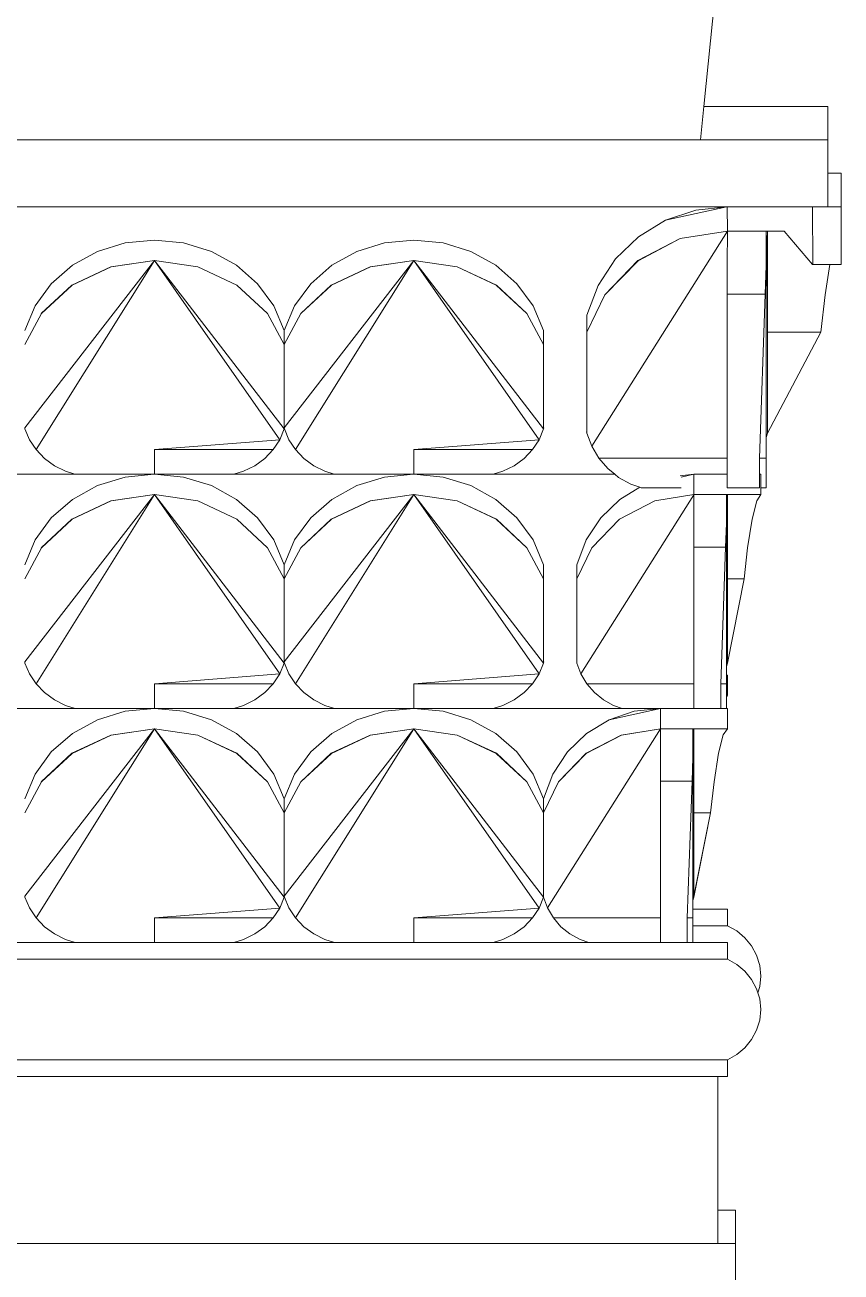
# Model space of a CAD drawing. Header units: millimetres. Extents: x -667 to -468, y -723 to -475.
# Drawn here: x -642.1482 to -641.953, y -488.0397 to -487.7415 of the extents above; entities that cross this region are included whole.
import ezdxf

# ---------------------------------------------------------------- set-up
doc = ezdxf.new("R2010")
doc.units = ezdxf.units.MM
doc.layers.add('dinding', color=36, linetype='Continuous', lineweight=9)

msp = doc.modelspace()

# ---------------------------------------------------------------- linework, layer by layer
at = {"layer": 'dinding'}
for p, q in [((-641.97304, -487.63293), (-641.98584, -487.76093)), ((-641.98584, -487.76093), (-641.98664, -487.76893)), ((-641.98584, -487.76093), (-641.95624, -487.76093)), ((-641.95624, -487.76893), (-641.95624, -487.76093)), ((-642.30994, -487.76893), (-641.98664, -487.76893)), ((-641.98664, -487.76893), (-641.95624, -487.76893)), ((-641.95624, -487.77693), (-641.95624, -487.76893)), ((-641.95624, -487.78493), (-641.95624, -487.77693)), ((-641.95624, -487.77693), (-641.95311, -487.77693)), ((-641.95311, -487.77693), (-641.95304, -487.77693)), ((-641.95304, -487.77693), (-641.95304, -487.78493)), ((-641.98034, -487.78493), (-642.3163, -487.78494)), ((-641.99501, -487.78818), (-641.98034, -487.78493)), ((-641.98781, -487.78574), (-641.99501, -487.78818)), ((-641.98034, -487.78493), (-641.98781, -487.78574)), ((-641.98034, -487.78493), (-641.98031, -487.78493)), ((-641.98031, -487.78493), (-641.98026, -487.78493)), ((-641.98026, -487.78493), (-641.98024, -487.79076)), ((-641.98026, -487.78493), (-641.95994, -487.78493)), ((-641.95994, -487.78493), (-641.95987, -487.78493)), ((-641.95987, -487.78493), (-641.95984, -487.78493)), ((-641.95984, -487.78493), (-641.95973, -487.78493)), ((-641.95982, -487.7987), (-641.95984, -487.78493)), ((-641.95973, -487.78493), (-641.95663, -487.78493)), ((-641.95663, -487.78493), (-641.95624, -487.78493)), ((-641.95624, -487.78493), (-641.95311, -487.78493)), ((-641.95311, -487.78493), (-641.95304, -487.78493)), ((-641.95304, -487.78493), (-641.95304, -487.79875)), ((-641.99501, -487.78818), (-642.0015, -487.79214)), ((-642.12424, -487.7936), (-642.11725, -487.79293)), ((-642.11725, -487.79293), (-642.11027, -487.7936)), ((-642.06221, -487.7936), (-642.05522, -487.79293)), ((-642.05522, -487.79293), (-642.04824, -487.7936)), ((-642.01268, -487.84219), (-641.98024, -487.79076)), ((-642.0015, -487.79214), (-642.00697, -487.79742)), ((-641.99151, -487.79255), (-642.00163, -487.7978)), ((-641.99149, -487.79257), (-642.0016, -487.79784)), ((-641.98024, -487.79076), (-641.99151, -487.79255)), ((-641.98024, -487.79076), (-641.99149, -487.79257)), ((-641.98024, -487.79076), (-641.98025, -487.79862)), ((-641.97093, -487.79076), (-641.98024, -487.79076)), ((-641.97093, -487.79076), (-641.97093, -487.79758)), ((-641.97064, -487.79077), (-641.97093, -487.79076)), ((-641.97064, -487.79077), (-641.97093, -487.79843)), ((-641.97092, -487.80582), (-641.97064, -487.79077)), ((-641.96667, -487.79076), (-641.97064, -487.79077)), ((-641.97064, -487.79077), (-641.97064, -487.81491)), ((-641.96664, -487.79076), (-641.96667, -487.79076)), ((-641.95987, -487.79872), (-641.96664, -487.79076)), ((-642.13688, -487.79894), (-642.13089, -487.79564)), ((-642.13089, -487.79564), (-642.12424, -487.7936)), ((-642.11027, -487.7936), (-642.10362, -487.79564)), ((-642.10362, -487.79564), (-642.09763, -487.79894)), ((-642.07485, -487.79894), (-642.06886, -487.79564)), ((-642.06886, -487.79564), (-642.06221, -487.7936)), ((-642.04824, -487.7936), (-642.04159, -487.79564)), ((-642.04159, -487.79564), (-642.0356, -487.79894)), ((-642.11725, -487.79779), (-642.14827, -487.83779)), ((-642.11725, -487.79779), (-642.14558, -487.84303)), ((-642.14192, -487.80334), (-642.13688, -487.79894)), ((-642.12766, -487.79928), (-642.11725, -487.79779)), ((-642.11725, -487.79779), (-642.12764, -487.7993)), ((-642.11725, -487.79779), (-642.10685, -487.79928)), ((-642.11725, -487.79779), (-642.10687, -487.7993)), ((-642.0873, -487.84065), (-642.11725, -487.79779)), ((-642.08624, -487.83806), (-642.11725, -487.79779)), ((-642.09763, -487.79894), (-642.09259, -487.80334)), ((-642.05522, -487.79779), (-642.08624, -487.83779)), ((-642.05522, -487.79779), (-642.08354, -487.84303)), ((-642.07989, -487.80334), (-642.07485, -487.79894)), ((-642.06563, -487.79928), (-642.05522, -487.79779)), ((-642.05522, -487.79779), (-642.06561, -487.7993)), ((-642.05522, -487.79779), (-642.04482, -487.79928)), ((-642.05522, -487.79779), (-642.04484, -487.7993)), ((-642.02527, -487.84065), (-642.05522, -487.79779)), ((-642.02421, -487.83806), (-642.05522, -487.79779)), ((-642.0356, -487.79894), (-642.03055, -487.80334)), ((-642.00697, -487.79742), (-642.01115, -487.80377)), ((-642.00163, -487.7978), (-642.00956, -487.80599)), ((-642.0016, -487.79784), (-642.00954, -487.80601)), ((-641.98025, -487.79867), (-641.98025, -487.79862)), ((-641.98025, -487.80583), (-641.98025, -487.79867)), ((-641.97093, -487.79902), (-641.9712, -487.80582)), ((-641.97093, -487.79899), (-641.97093, -487.79843)), ((-641.97093, -487.79899), (-641.97093, -487.79902)), ((-641.97093, -487.79902), (-641.97092, -487.80582)), ((-641.95987, -487.79876), (-641.95987, -487.79872)), ((-641.95984, -487.79876), (-641.95987, -487.79876)), ((-641.95984, -487.79876), (-641.95982, -487.7987)), ((-641.95984, -487.79876), (-641.95569, -487.79876)), ((-641.95569, -487.79876), (-641.95684, -487.80599)), ((-641.95311, -487.79876), (-641.95569, -487.79876)), ((-641.95311, -487.79876), (-641.95304, -487.79875)), ((-642.13699, -487.80366), (-642.12766, -487.79928)), ((-642.13697, -487.80369), (-642.12764, -487.7993)), ((-642.12764, -487.7993), (-642.12766, -487.79928)), ((-642.10687, -487.7993), (-642.10685, -487.79928)), ((-642.10687, -487.7993), (-642.09754, -487.80369)), ((-642.10685, -487.79928), (-642.09752, -487.80366)), ((-642.07496, -487.80366), (-642.06563, -487.79928)), ((-642.07494, -487.80369), (-642.06561, -487.7993)), ((-642.06561, -487.7993), (-642.06563, -487.79928)), ((-642.04484, -487.7993), (-642.04482, -487.79928)), ((-642.04484, -487.7993), (-642.03551, -487.80369)), ((-642.04482, -487.79928), (-642.03548, -487.80366)), ((-642.14578, -487.80863), (-642.14192, -487.80334)), ((-642.14432, -487.81048), (-642.13699, -487.80366)), ((-642.1443, -487.8105), (-642.13697, -487.80369)), ((-642.13697, -487.80369), (-642.13699, -487.80366)), ((-642.09754, -487.80369), (-642.09752, -487.80366)), ((-642.09754, -487.80369), (-642.09021, -487.8105)), ((-642.09752, -487.80366), (-642.09019, -487.81048)), ((-642.09259, -487.80334), (-642.08873, -487.80863)), ((-642.08375, -487.80863), (-642.07989, -487.80334)), ((-642.08228, -487.81048), (-642.07496, -487.80366)), ((-642.08227, -487.8105), (-642.07494, -487.80369)), ((-642.07494, -487.80369), (-642.07496, -487.80366)), ((-642.03551, -487.80369), (-642.03548, -487.80366)), ((-642.03551, -487.80369), (-642.02818, -487.8105)), ((-642.03548, -487.80366), (-642.02816, -487.81048)), ((-642.03055, -487.80334), (-642.02669, -487.80863)), ((-642.01115, -487.80377), (-642.01384, -487.81089)), ((-642.00956, -487.80599), (-642.01384, -487.8149)), ((-642.01384, -487.8149), (-642.00954, -487.80601)), ((-641.98027, -487.84505), (-641.98025, -487.80583)), ((-641.9712, -487.80582), (-641.98025, -487.80583)), ((-641.9712, -487.80582), (-641.97257, -487.84505)), ((-641.9712, -487.80582), (-641.97092, -487.80582)), ((-641.97092, -487.80582), (-641.97095, -487.84009)), ((-641.95684, -487.80599), (-641.95784, -487.81491)), ((-642.14827, -487.81456), (-642.14578, -487.80863)), ((-642.14827, -487.81791), (-642.1443, -487.8105)), ((-642.1443, -487.8105), (-642.14432, -487.81048)), ((-642.09021, -487.8105), (-642.09019, -487.81048)), ((-642.08624, -487.81791), (-642.09021, -487.8105)), ((-642.08873, -487.80863), (-642.08624, -487.81456)), ((-642.08624, -487.81456), (-642.08375, -487.80863)), ((-642.08624, -487.81791), (-642.08227, -487.8105)), ((-642.08227, -487.8105), (-642.08228, -487.81048)), ((-642.02818, -487.8105), (-642.02816, -487.81048)), ((-642.02421, -487.81791), (-642.02818, -487.8105)), ((-642.02669, -487.80863), (-642.02421, -487.81456)), ((-642.01384, -487.8149), (-642.01384, -487.81089)), ((-642.08624, -487.81791), (-642.08624, -487.81456)), ((-642.02421, -487.81791), (-642.02421, -487.81456)), ((-642.01384, -487.8149), (-642.01384, -487.83908)), ((-641.97064, -487.81491), (-641.95784, -487.81491)), ((-641.95784, -487.81491), (-641.97064, -487.83909)), ((-641.97064, -487.83909), (-641.97064, -487.81491)), ((-642.08624, -487.83779), (-642.08624, -487.81791)), ((-642.02421, -487.81791), (-642.02421, -487.83806)), ((-642.14822, -487.83806), (-642.14827, -487.83779)), ((-642.08618, -487.83806), (-642.08624, -487.83779)), ((-642.08624, -487.83806), (-642.08624, -487.83779)), ((-642.08624, -487.83806), (-642.08621, -487.83793)), ((-642.02421, -487.83806), (-642.02415, -487.83779)), ((-642.14714, -487.84065), (-642.14822, -487.83806)), ((-642.14558, -487.84303), (-642.14714, -487.84065)), ((-642.0873, -487.84065), (-642.11723, -487.84303)), ((-642.0873, -487.84065), (-642.08888, -487.84303)), ((-642.0873, -487.84065), (-642.08624, -487.83806)), ((-642.08511, -487.84065), (-642.08618, -487.83806)), ((-642.08354, -487.84303), (-642.08511, -487.84065)), ((-642.02527, -487.84065), (-642.0552, -487.84303)), ((-642.02527, -487.84065), (-642.02684, -487.84303)), ((-642.02527, -487.84065), (-642.02421, -487.83806)), ((-642.01384, -487.83908), (-642.01391, -487.83876)), ((-642.01268, -487.84219), (-642.01384, -487.83908)), ((-641.97095, -487.84009), (-641.97096, -487.84413)), ((-641.97095, -487.84009), (-641.97064, -487.83909)), ((-642.14358, -487.84512), (-642.14558, -487.84303)), ((-642.11723, -487.84303), (-642.11723, -487.84893)), ((-642.08888, -487.84303), (-642.11723, -487.84303)), ((-642.09088, -487.84512), (-642.08888, -487.84303)), ((-642.08154, -487.84512), (-642.08354, -487.84303)), ((-642.0552, -487.84303), (-642.05519, -487.84893)), ((-642.02684, -487.84303), (-642.0552, -487.84303)), ((-642.02884, -487.84512), (-642.02684, -487.84303)), ((-642.01099, -487.84505), (-642.01268, -487.84219)), ((-642.1412, -487.84687), (-642.14358, -487.84512)), ((-642.13852, -487.84821), (-642.1412, -487.84687)), ((-642.09593, -487.84821), (-642.09325, -487.84687)), ((-642.09325, -487.84687), (-642.09088, -487.84512)), ((-642.07917, -487.84687), (-642.08154, -487.84512)), ((-642.07649, -487.84821), (-642.07917, -487.84687)), ((-642.0339, -487.84821), (-642.03122, -487.84687)), ((-642.03122, -487.84687), (-642.02884, -487.84512)), ((-642.00882, -487.84756), (-642.01099, -487.84505)), ((-642.01099, -487.84505), (-641.98027, -487.84505)), ((-641.98025, -487.84893), (-641.98027, -487.84505)), ((-641.97257, -487.84505), (-641.97095, -487.84505)), ((-641.97257, -487.84505), (-641.97257, -487.84893)), ((-641.97096, -487.84413), (-641.97095, -487.84505)), ((-641.97095, -487.84505), (-641.97096, -487.85213)), ((-642.16028, -487.84893), (-642.13628, -487.84893)), ((-642.13628, -487.84893), (-642.13852, -487.84821)), ((-642.13628, -487.84893), (-642.1173, -487.84893)), ((-642.13089, -487.85164), (-642.12424, -487.84961)), ((-642.12424, -487.84961), (-642.1173, -487.84893)), ((-642.1173, -487.84893), (-642.11725, -487.84893)), ((-642.11725, -487.84893), (-642.11723, -487.84893)), ((-642.11723, -487.84893), (-642.11027, -487.84961)), ((-642.11723, -487.84893), (-642.09824, -487.84893)), ((-642.11027, -487.84961), (-642.10362, -487.85164)), ((-642.09824, -487.84893), (-642.09593, -487.84821)), ((-642.09824, -487.84893), (-642.07425, -487.84893)), ((-642.07425, -487.84893), (-642.07649, -487.84821)), ((-642.07425, -487.84893), (-642.05526, -487.84893)), ((-642.06886, -487.85164), (-642.06221, -487.84961)), ((-642.06221, -487.84961), (-642.05526, -487.84893)), ((-642.05526, -487.84893), (-642.05522, -487.84893)), ((-642.05522, -487.84893), (-642.05519, -487.84893)), ((-642.05519, -487.84893), (-642.04824, -487.84961)), ((-642.05519, -487.84893), (-642.03621, -487.84893)), ((-642.04824, -487.84961), (-642.04159, -487.85164)), ((-642.03621, -487.84893), (-642.0339, -487.84821)), ((-642.03621, -487.84893), (-642.00714, -487.84893)), ((-642.00714, -487.84893), (-642.00882, -487.84756)), ((-642.00625, -487.84966), (-642.00714, -487.84893)), ((-642.00334, -487.85127), (-642.00625, -487.84966)), ((-641.98822, -487.84893), (-641.99153, -487.84928)), ((-641.99129, -487.8496), (-641.98822, -487.84893)), ((-641.98822, -487.84893), (-641.98824, -487.85213)), ((-641.98025, -487.84893), (-641.98822, -487.84893)), ((-641.98025, -487.85213), (-641.98025, -487.84893)), ((-641.97222, -487.84893), (-641.97257, -487.84893)), ((-641.97257, -487.84893), (-641.97257, -487.85213)), ((-641.97222, -487.84893), (-641.97222, -487.85213)), ((-642.13688, -487.85494), (-642.13089, -487.85164)), ((-642.10362, -487.85164), (-642.09763, -487.85494)), ((-642.07485, -487.85494), (-642.06886, -487.85164)), ((-642.04159, -487.85164), (-642.0356, -487.85494)), ((-642.00115, -487.85202), (-642.00594, -487.85494)), ((-642.00115, -487.85202), (-642.00334, -487.85127)), ((-642.00084, -487.85213), (-642.00115, -487.85202)), ((-641.99127, -487.85213), (-642.00084, -487.85213)), ((-641.98824, -487.85213), (-641.98822, -487.85379)), ((-641.97257, -487.85213), (-641.98025, -487.85213)), ((-641.97222, -487.85213), (-641.97096, -487.85213)), ((-641.97222, -487.85213), (-641.97222, -487.85379)), ((-642.11725, -487.85379), (-642.14827, -487.89379)), ((-642.11725, -487.85379), (-642.14558, -487.89903)), ((-642.14192, -487.85934), (-642.13688, -487.85494)), ((-642.13699, -487.85966), (-642.12766, -487.85528)), ((-642.13697, -487.85969), (-642.12764, -487.8553)), ((-642.12766, -487.85528), (-642.11725, -487.85379)), ((-642.12764, -487.8553), (-642.12766, -487.85528)), ((-642.11725, -487.85379), (-642.12764, -487.8553)), ((-642.11725, -487.85379), (-642.10685, -487.85528)), ((-642.11725, -487.85379), (-642.10687, -487.8553)), ((-642.0873, -487.89666), (-642.11725, -487.85379)), ((-642.08624, -487.89406), (-642.11725, -487.85379)), ((-642.10687, -487.8553), (-642.10685, -487.85528)), ((-642.10687, -487.8553), (-642.09754, -487.85969)), ((-642.10685, -487.85528), (-642.09752, -487.85966)), ((-642.09763, -487.85494), (-642.09259, -487.85934)), ((-642.05522, -487.85379), (-642.08624, -487.89379)), ((-642.05522, -487.85379), (-642.08354, -487.89903)), ((-642.07989, -487.85934), (-642.07485, -487.85494)), ((-642.07496, -487.85966), (-642.06563, -487.85528)), ((-642.07494, -487.85969), (-642.06561, -487.8553)), ((-642.06563, -487.85528), (-642.05522, -487.85379)), ((-642.06561, -487.8553), (-642.06563, -487.85528)), ((-642.05522, -487.85379), (-642.06561, -487.8553)), ((-642.05522, -487.85379), (-642.04482, -487.85528)), ((-642.05522, -487.85379), (-642.04484, -487.8553)), ((-642.02527, -487.89666), (-642.05522, -487.85379)), ((-642.02421, -487.89406), (-642.05522, -487.85379)), ((-642.04484, -487.8553), (-642.04482, -487.85528)), ((-642.04484, -487.8553), (-642.03551, -487.85969)), ((-642.04482, -487.85528), (-642.03548, -487.85966)), ((-642.0356, -487.85494), (-642.03055, -487.85934)), ((-642.01525, -487.89665), (-641.98824, -487.85383)), ((-642.00594, -487.85494), (-642.01049, -487.85934)), ((-641.99761, -487.85528), (-642.00604, -487.85965)), ((-641.99759, -487.8553), (-642.00602, -487.85969)), ((-641.98822, -487.85379), (-641.99761, -487.85528)), ((-641.98822, -487.85379), (-641.99759, -487.8553)), ((-641.98824, -487.85383), (-641.98822, -487.85379)), ((-641.98824, -487.85868), (-641.98824, -487.85383)), ((-641.98046, -487.85379), (-641.98822, -487.85379)), ((-641.98046, -487.86634), (-641.98022, -487.85379)), ((-641.98046, -487.85379), (-641.98046, -487.85947)), ((-641.98022, -487.85379), (-641.98046, -487.85379)), ((-641.98022, -487.85379), (-641.98046, -487.86018)), ((-641.97222, -487.85379), (-641.98022, -487.85379)), ((-641.98022, -487.85379), (-641.98022, -487.8665)), ((-641.97321, -487.85528), (-641.9743, -487.85966)), ((-641.97222, -487.85379), (-641.97321, -487.85528)), ((-641.98824, -487.85868), (-641.98823, -487.86034)), ((-642.14578, -487.86463), (-642.14192, -487.85934)), ((-642.14432, -487.86648), (-642.13699, -487.85966)), ((-642.1443, -487.8665), (-642.13697, -487.85969)), ((-642.13697, -487.85969), (-642.13699, -487.85966)), ((-642.09754, -487.85969), (-642.09752, -487.85966)), ((-642.09754, -487.85969), (-642.09021, -487.8665)), ((-642.09752, -487.85966), (-642.09019, -487.86648)), ((-642.09259, -487.85934), (-642.08873, -487.86463)), ((-642.08375, -487.86463), (-642.07989, -487.85934)), ((-642.08228, -487.86648), (-642.07496, -487.85966)), ((-642.08227, -487.8665), (-642.07494, -487.85969)), ((-642.07494, -487.85969), (-642.07496, -487.85966)), ((-642.03551, -487.85969), (-642.03548, -487.85966)), ((-642.03551, -487.85969), (-642.02818, -487.8665)), ((-642.03548, -487.85966), (-642.02816, -487.86648)), ((-642.03055, -487.85934), (-642.02669, -487.86463)), ((-642.01049, -487.85934), (-642.01397, -487.86463)), ((-642.00604, -487.85965), (-642.01265, -487.86648)), ((-642.00602, -487.85969), (-642.01263, -487.8665)), ((-641.98823, -487.86038), (-641.98824, -487.86397)), ((-641.98823, -487.86034), (-641.98823, -487.86038)), ((-641.98046, -487.86067), (-641.98068, -487.86634)), ((-641.98046, -487.86064), (-641.98046, -487.86018)), ((-641.98046, -487.86064), (-641.98046, -487.86067)), ((-641.98046, -487.86067), (-641.98046, -487.86634)), ((-641.9743, -487.85966), (-641.97538, -487.86648)), ((-642.14827, -487.87056), (-642.14578, -487.86463)), ((-642.08873, -487.86463), (-642.08624, -487.87056)), ((-642.08624, -487.87056), (-642.08375, -487.86463)), ((-642.02669, -487.86463), (-642.02421, -487.87056)), ((-642.01397, -487.86463), (-642.01622, -487.87056)), ((-641.98824, -487.86397), (-641.98824, -487.86634)), ((-642.14827, -487.87391), (-642.1443, -487.8665)), ((-642.1443, -487.8665), (-642.14432, -487.86648)), ((-642.09021, -487.8665), (-642.09019, -487.86648)), ((-642.08624, -487.87391), (-642.09021, -487.8665)), ((-642.08624, -487.87391), (-642.08227, -487.8665)), ((-642.08227, -487.8665), (-642.08228, -487.86648)), ((-642.02818, -487.8665), (-642.02816, -487.86648)), ((-642.02421, -487.87391), (-642.02818, -487.8665)), ((-642.01263, -487.8665), (-642.01622, -487.87391)), ((-642.01265, -487.86648), (-642.01263, -487.8665)), ((-641.98068, -487.86634), (-641.98824, -487.86634)), ((-641.98824, -487.89903), (-641.98824, -487.86634)), ((-641.98068, -487.86634), (-641.98183, -487.89903)), ((-641.98068, -487.86634), (-641.98046, -487.86634)), ((-641.98046, -487.86634), (-641.98048, -487.89489)), ((-641.98022, -487.8665), (-641.98024, -487.87391)), ((-641.97538, -487.86648), (-641.97622, -487.87391)), ((-642.08624, -487.87391), (-642.08624, -487.87056)), ((-642.02421, -487.87391), (-642.02421, -487.87056)), ((-642.01622, -487.87391), (-642.01622, -487.87056)), ((-642.08624, -487.89379), (-642.08624, -487.87391)), ((-642.02421, -487.87391), (-642.02421, -487.89406)), ((-642.01622, -487.87391), (-642.01622, -487.89406)), ((-641.98024, -487.87391), (-641.98024, -487.89311)), ((-641.98024, -487.87391), (-641.97622, -487.87391)), ((-641.97622, -487.87391), (-641.98022, -487.89406)), ((-642.14822, -487.89406), (-642.14827, -487.89379)), ((-642.14714, -487.89665), (-642.14822, -487.89406)), ((-642.0873, -487.89666), (-642.08624, -487.89406)), ((-642.08618, -487.89406), (-642.08624, -487.89379)), ((-642.08624, -487.89406), (-642.08624, -487.89379)), ((-642.08624, -487.89406), (-642.08621, -487.89393)), ((-642.08511, -487.89665), (-642.08618, -487.89406)), ((-642.02527, -487.89666), (-642.02421, -487.89406)), ((-642.02421, -487.89406), (-642.02415, -487.89379)), ((-642.01622, -487.89406), (-642.01627, -487.89379)), ((-642.01525, -487.89665), (-642.01622, -487.89406)), ((-641.98048, -487.89489), (-641.98022, -487.89406)), ((-641.98022, -487.89406), (-641.98024, -487.89311)), ((-642.14558, -487.89903), (-642.14714, -487.89665)), ((-642.0873, -487.89666), (-642.11723, -487.89903)), ((-642.0873, -487.89666), (-642.08888, -487.89903)), ((-642.08354, -487.89903), (-642.08511, -487.89665)), ((-642.02527, -487.89666), (-642.0552, -487.89903)), ((-642.02527, -487.89666), (-642.02684, -487.89903)), ((-642.01384, -487.89903), (-642.01525, -487.89665)), ((-641.98048, -487.89489), (-641.98048, -487.89625)), ((-641.98048, -487.89625), (-641.98048, -487.89693)), ((-641.98048, -487.89693), (-641.98022, -487.89693)), ((-641.98048, -487.89693), (-641.98048, -487.89835)), ((-641.98022, -487.89693), (-641.98022, -487.90179)), ((-642.14358, -487.90113), (-642.14558, -487.89903)), ((-642.11723, -487.89903), (-642.11723, -487.90493)), ((-642.08888, -487.89903), (-642.11723, -487.89903)), ((-642.09088, -487.90113), (-642.08888, -487.89903)), ((-642.08154, -487.90113), (-642.08354, -487.89903)), ((-642.0552, -487.89903), (-642.05519, -487.90493)), ((-642.02684, -487.89903), (-642.0552, -487.89903)), ((-642.02884, -487.90113), (-642.02684, -487.89903)), ((-642.01204, -487.90112), (-642.01384, -487.89903)), ((-642.01384, -487.89903), (-641.98824, -487.89903)), ((-641.98823, -487.90493), (-641.98824, -487.89903)), ((-641.98183, -487.89903), (-641.98183, -487.90493)), ((-641.98183, -487.89903), (-641.98048, -487.89903)), ((-641.98048, -487.89835), (-641.98048, -487.89903)), ((-641.98048, -487.89903), (-641.98048, -487.90179)), ((-642.1412, -487.90287), (-642.14358, -487.90113)), ((-642.13852, -487.90421), (-642.1412, -487.90287)), ((-642.09593, -487.90421), (-642.09325, -487.90287)), ((-642.09325, -487.90287), (-642.09088, -487.90113)), ((-642.07917, -487.90287), (-642.08154, -487.90113)), ((-642.07649, -487.90421), (-642.07917, -487.90287)), ((-642.0339, -487.90421), (-642.03122, -487.90287)), ((-642.03122, -487.90287), (-642.02884, -487.90113)), ((-642.00989, -487.90287), (-642.01204, -487.90112)), ((-642.00747, -487.90421), (-642.00989, -487.90287)), ((-641.98022, -487.90179), (-641.98048, -487.90214)), ((-641.98022, -487.90179), (-641.98048, -487.90179)), ((-641.98048, -487.90179), (-641.98048, -487.90214)), ((-641.98048, -487.90214), (-641.98048, -487.90425)), ((-642.16028, -487.90493), (-642.13621, -487.90493)), ((-642.13621, -487.90493), (-642.13852, -487.90421)), ((-642.13621, -487.90493), (-642.11725, -487.90493)), ((-642.13089, -487.90764), (-642.12424, -487.90561)), ((-642.12424, -487.90561), (-642.11725, -487.90493)), ((-642.11725, -487.90493), (-642.11723, -487.90493)), ((-642.11723, -487.90493), (-642.09824, -487.90493)), ((-642.11723, -487.90493), (-642.11027, -487.90561)), ((-642.11027, -487.90561), (-642.10362, -487.90764)), ((-642.09824, -487.90493), (-642.09593, -487.90421)), ((-642.09824, -487.90493), (-642.07418, -487.90493)), ((-642.07418, -487.90493), (-642.07649, -487.90421)), ((-642.07418, -487.90493), (-642.05522, -487.90493)), ((-642.06886, -487.90764), (-642.06221, -487.90561)), ((-642.06221, -487.90561), (-642.05522, -487.90493)), ((-642.05522, -487.90493), (-642.05519, -487.90493)), ((-642.05519, -487.90493), (-642.03621, -487.90493)), ((-642.05519, -487.90493), (-642.04824, -487.90561)), ((-642.04824, -487.90561), (-642.04159, -487.90764)), ((-642.03621, -487.90493), (-642.0339, -487.90421)), ((-642.03621, -487.90493), (-642.00539, -487.90493)), ((-642.00853, -487.90764), (-641.99624, -487.90493)), ((-642.00253, -487.9056), (-642.00853, -487.90764)), ((-642.00539, -487.90493), (-642.00747, -487.90421)), ((-641.99624, -487.90493), (-642.00539, -487.90493)), ((-641.99624, -487.90493), (-642.00253, -487.9056)), ((-641.98823, -487.90493), (-641.99624, -487.90493)), ((-641.99624, -487.90767), (-641.99624, -487.90493)), ((-641.98183, -487.90493), (-641.98823, -487.90493)), ((-641.98183, -487.90493), (-641.98048, -487.90493)), ((-641.98048, -487.90425), (-641.98048, -487.90493)), ((-641.98048, -487.90493), (-641.98022, -487.90493)), ((-641.98022, -487.90493), (-641.98022, -487.90979)), ((-642.13688, -487.91094), (-642.13089, -487.90764)), ((-642.10362, -487.90764), (-642.09763, -487.91094)), ((-642.07485, -487.91094), (-642.06886, -487.90764)), ((-642.04159, -487.90764), (-642.0356, -487.91094)), ((-642.00853, -487.90764), (-642.01394, -487.91094)), ((-641.99624, -487.90767), (-641.99622, -487.90979)), ((-642.11725, -487.90979), (-642.14827, -487.94979)), ((-642.11725, -487.90979), (-642.14558, -487.95503)), ((-642.14192, -487.91534), (-642.13688, -487.91094)), ((-642.13699, -487.91566), (-642.12766, -487.91128)), ((-642.13697, -487.91569), (-642.12764, -487.9113)), ((-642.12766, -487.91128), (-642.11725, -487.90979)), ((-642.12764, -487.9113), (-642.12766, -487.91128)), ((-642.11725, -487.90979), (-642.12764, -487.9113)), ((-642.11725, -487.90979), (-642.10685, -487.91128)), ((-642.11725, -487.90979), (-642.10687, -487.9113)), ((-642.0873, -487.95266), (-642.11725, -487.90979)), ((-642.08624, -487.95006), (-642.11725, -487.90979)), ((-642.10687, -487.9113), (-642.10685, -487.91128)), ((-642.10687, -487.9113), (-642.09754, -487.91569)), ((-642.10685, -487.91128), (-642.09752, -487.91566)), ((-642.09763, -487.91094), (-642.09259, -487.91534)), ((-642.05522, -487.90979), (-642.08624, -487.94979)), ((-642.05522, -487.90979), (-642.08354, -487.95503)), ((-642.07989, -487.91534), (-642.07485, -487.91094)), ((-642.07496, -487.91566), (-642.06563, -487.91128)), ((-642.07494, -487.91569), (-642.06561, -487.9113)), ((-642.06563, -487.91128), (-642.05522, -487.90979)), ((-642.06561, -487.9113), (-642.06563, -487.91128)), ((-642.05522, -487.90979), (-642.06561, -487.9113)), ((-642.05522, -487.90979), (-642.04482, -487.91128)), ((-642.05522, -487.90979), (-642.04484, -487.9113)), ((-642.02527, -487.95266), (-642.05522, -487.90979)), ((-642.02422, -487.95006), (-642.05522, -487.90979)), ((-642.04484, -487.9113), (-642.04482, -487.91128)), ((-642.04484, -487.9113), (-642.03551, -487.91569)), ((-642.04482, -487.91128), (-642.03548, -487.91566)), ((-642.0356, -487.91094), (-642.03055, -487.91534)), ((-642.02326, -487.95265), (-641.99624, -487.90983)), ((-642.01394, -487.91094), (-642.01849, -487.91533)), ((-642.00561, -487.91128), (-642.01404, -487.91565)), ((-642.00559, -487.9113), (-642.01402, -487.91568)), ((-641.99622, -487.90979), (-642.00561, -487.91128)), ((-641.99622, -487.90979), (-642.00559, -487.9113)), ((-641.99624, -487.90983), (-641.99622, -487.90979)), ((-641.99624, -487.91536), (-641.99624, -487.90983)), ((-641.98846, -487.90979), (-641.99622, -487.90979)), ((-641.98846, -487.92234), (-641.98822, -487.90979)), ((-641.98846, -487.90979), (-641.98846, -487.91547)), ((-641.98822, -487.90979), (-641.98846, -487.90979)), ((-641.98822, -487.90979), (-641.98846, -487.91618)), ((-641.98022, -487.90979), (-641.98822, -487.90979)), ((-641.98822, -487.90979), (-641.98822, -487.92991)), ((-641.98122, -487.91127), (-641.98232, -487.91565)), ((-641.98022, -487.90979), (-641.98122, -487.91127)), ((-642.14578, -487.92063), (-642.14192, -487.91534)), ((-642.09259, -487.91534), (-642.08873, -487.92063)), ((-642.08375, -487.92063), (-642.07989, -487.91534)), ((-642.03055, -487.91534), (-642.02669, -487.92063)), ((-642.01849, -487.91533), (-642.02197, -487.92063)), ((-641.99624, -487.91536), (-641.99623, -487.91634)), ((-642.14432, -487.92248), (-642.13699, -487.91566)), ((-642.1443, -487.9225), (-642.13697, -487.91569)), ((-642.13697, -487.91569), (-642.13699, -487.91566)), ((-642.09754, -487.91569), (-642.09752, -487.91566)), ((-642.09754, -487.91569), (-642.09021, -487.9225)), ((-642.09752, -487.91566), (-642.09019, -487.92248)), ((-642.08228, -487.92248), (-642.07496, -487.91566)), ((-642.08227, -487.9225), (-642.07494, -487.91569)), ((-642.07494, -487.91569), (-642.07496, -487.91566)), ((-642.03551, -487.91569), (-642.03548, -487.91566)), ((-642.03551, -487.91569), (-642.02818, -487.9225)), ((-642.03548, -487.91566), (-642.02816, -487.92248)), ((-642.01404, -487.91565), (-642.02065, -487.92248)), ((-642.01402, -487.91568), (-642.02063, -487.9225)), ((-641.99623, -487.91638), (-641.99624, -487.92065)), ((-641.99623, -487.91634), (-641.99623, -487.91638)), ((-641.98846, -487.91667), (-641.98868, -487.92234)), ((-641.98846, -487.91664), (-641.98846, -487.91618)), ((-641.98846, -487.91664), (-641.98846, -487.91667)), ((-641.98846, -487.91667), (-641.98846, -487.92234)), ((-641.98232, -487.91565), (-641.98341, -487.92248)), ((-642.14827, -487.92656), (-642.14578, -487.92063)), ((-642.08873, -487.92063), (-642.08624, -487.92656)), ((-642.08624, -487.92656), (-642.08375, -487.92063)), ((-642.02669, -487.92063), (-642.02422, -487.92656)), ((-642.02197, -487.92063), (-642.02422, -487.92656)), ((-641.99624, -487.92065), (-641.99624, -487.92234)), ((-642.14827, -487.92991), (-642.1443, -487.9225)), ((-642.1443, -487.9225), (-642.14432, -487.92248)), ((-642.09021, -487.9225), (-642.09019, -487.92248)), ((-642.08624, -487.92991), (-642.09021, -487.9225)), ((-642.08624, -487.92991), (-642.08227, -487.9225)), ((-642.08227, -487.9225), (-642.08228, -487.92248)), ((-642.02818, -487.9225), (-642.02816, -487.92248)), ((-642.02422, -487.92991), (-642.02818, -487.9225)), ((-642.02063, -487.9225), (-642.02422, -487.92991)), ((-642.02065, -487.92248), (-642.02063, -487.9225)), ((-641.98868, -487.92234), (-641.99624, -487.92234)), ((-641.99624, -487.95503), (-641.99624, -487.92234)), ((-641.98868, -487.92234), (-641.98983, -487.95503)), ((-641.98868, -487.92234), (-641.98846, -487.92234)), ((-641.98846, -487.92234), (-641.98848, -487.95089)), ((-641.98341, -487.92248), (-641.98424, -487.92991)), ((-642.08624, -487.92991), (-642.08624, -487.92656)), ((-642.02422, -487.92991), (-642.02422, -487.92656)), ((-642.08624, -487.94979), (-642.08624, -487.92991)), ((-642.02422, -487.92991), (-642.02422, -487.95006)), ((-641.98424, -487.92991), (-641.98824, -487.95006)), ((-641.98822, -487.92991), (-641.98424, -487.92991)), ((-641.98424, -487.92991), (-641.98822, -487.94979)), ((-641.98822, -487.94979), (-641.98822, -487.92991)), ((-642.14822, -487.95006), (-642.14827, -487.94979)), ((-642.14714, -487.95265), (-642.14822, -487.95006)), ((-642.0873, -487.95266), (-642.08624, -487.95006)), ((-642.08618, -487.95006), (-642.08624, -487.94979)), ((-642.08624, -487.95006), (-642.08624, -487.94979)), ((-642.08624, -487.95006), (-642.08621, -487.94993)), ((-642.08511, -487.95265), (-642.08618, -487.95006)), ((-642.02527, -487.95266), (-642.02422, -487.95006)), ((-642.02326, -487.95265), (-642.02422, -487.95006)), ((-641.98848, -487.95089), (-641.98824, -487.95006)), ((-641.98848, -487.95089), (-641.98848, -487.95293)), ((-641.98824, -487.95006), (-641.98822, -487.94979)), ((-642.14558, -487.95503), (-642.14714, -487.95265)), ((-642.0873, -487.95266), (-642.11723, -487.95503)), ((-642.0873, -487.95266), (-642.08888, -487.95503)), ((-642.08354, -487.95503), (-642.08511, -487.95265)), ((-642.02527, -487.95266), (-642.0552, -487.95503)), ((-642.02527, -487.95266), (-642.02684, -487.95503)), ((-642.02326, -487.95265), (-642.02184, -487.95503)), ((-641.98848, -487.95293), (-641.98024, -487.95293)), ((-641.98848, -487.95293), (-641.98848, -487.95503)), ((-641.98024, -487.95293), (-641.98024, -487.95693)), ((-642.14358, -487.95713), (-642.14558, -487.95503)), ((-642.1412, -487.95887), (-642.14358, -487.95713)), ((-642.11723, -487.95503), (-642.11723, -487.96093)), ((-642.08888, -487.95503), (-642.11723, -487.95503)), ((-642.09325, -487.95887), (-642.09088, -487.95713)), ((-642.09088, -487.95713), (-642.08888, -487.95503)), ((-642.08154, -487.95713), (-642.08354, -487.95503)), ((-642.07917, -487.95887), (-642.08154, -487.95713)), ((-642.0552, -487.95503), (-642.05519, -487.96093)), ((-642.02684, -487.95503), (-642.0552, -487.95503)), ((-642.03122, -487.95887), (-642.02884, -487.95713)), ((-642.02884, -487.95713), (-642.02684, -487.95503)), ((-642.02004, -487.95712), (-642.02184, -487.95503)), ((-642.02184, -487.95503), (-641.99624, -487.95503)), ((-642.01789, -487.95887), (-642.02004, -487.95712)), ((-641.99622, -487.96093), (-641.99624, -487.95503)), ((-641.98983, -487.95503), (-641.98983, -487.96093)), ((-641.98983, -487.95503), (-641.98848, -487.95503)), ((-641.98848, -487.95503), (-641.98848, -487.95693)), ((-641.98848, -487.95693), (-641.98024, -487.95693)), ((-641.98848, -487.95693), (-641.98848, -487.96093)), ((-641.98024, -487.95693), (-641.978, -487.95813)), ((-642.13852, -487.96021), (-642.1412, -487.95887)), ((-642.13621, -487.96093), (-642.13852, -487.96021)), ((-642.09824, -487.96093), (-642.09593, -487.96021)), ((-642.09593, -487.96021), (-642.09325, -487.95887)), ((-642.07649, -487.96021), (-642.07917, -487.95887)), ((-642.07418, -487.96093), (-642.07649, -487.96021)), ((-642.03621, -487.96093), (-642.0339, -487.96021)), ((-642.0339, -487.96021), (-642.03122, -487.95887)), ((-642.01547, -487.96021), (-642.01789, -487.95887)), ((-642.01339, -487.96093), (-642.01547, -487.96021)), ((-641.978, -487.95813), (-641.97604, -487.95975)), ((-641.97604, -487.95975), (-641.97443, -487.96172)), ((-642.16028, -487.96093), (-642.13621, -487.96093)), ((-642.13621, -487.96093), (-642.11723, -487.96093)), ((-642.11723, -487.96093), (-642.09824, -487.96093)), ((-642.09824, -487.96093), (-642.07418, -487.96093)), ((-642.07418, -487.96093), (-642.05519, -487.96093)), ((-642.05519, -487.96093), (-642.03621, -487.96093)), ((-642.03621, -487.96093), (-642.01339, -487.96093)), ((-641.99622, -487.96093), (-642.01339, -487.96093)), ((-641.98983, -487.96093), (-641.99622, -487.96093)), ((-641.98983, -487.96093), (-641.98848, -487.96093)), ((-641.98848, -487.96093), (-641.98024, -487.96093)), ((-641.98024, -487.96093), (-641.98024, -487.96493)), ((-641.97443, -487.96172), (-641.97323, -487.96396)), ((-641.98024, -487.96493), (-642.31634, -487.96493)), ((-641.98024, -487.96493), (-641.978, -487.96613)), ((-641.978, -487.96613), (-641.97604, -487.96775)), ((-641.97323, -487.96396), (-641.97249, -487.9664)), ((-641.97604, -487.96775), (-641.97443, -487.96972)), ((-641.97249, -487.9664), (-641.97224, -487.96893)), ((-641.97224, -487.96893), (-641.97249, -487.97146)), ((-641.97443, -487.96972), (-641.97323, -487.97196)), ((-641.97323, -487.97196), (-641.97294, -487.97293)), ((-641.97249, -487.97146), (-641.97294, -487.97293)), ((-641.97294, -487.97293), (-641.97249, -487.9744)), ((-641.97249, -487.9744), (-641.97224, -487.97693)), ((-641.97224, -487.97693), (-641.97249, -487.97946)), ((-641.97249, -487.97946), (-641.97323, -487.9819)), ((-641.97323, -487.9819), (-641.97443, -487.98414)), ((-641.97604, -487.98611), (-641.978, -487.98773)), ((-641.97443, -487.98414), (-641.97604, -487.98611)), ((-641.98024, -487.98893), (-642.31634, -487.98893)), ((-641.978, -487.98773), (-641.98024, -487.98893)), ((-641.98024, -487.98893), (-641.98024, -487.99293)), ((-642.31634, -487.99293), (-641.98249, -487.99293)), ((-641.98249, -487.99293), (-641.98249, -488.02493)), ((-641.98024, -487.99293), (-641.98249, -487.99293)), ((-641.98249, -488.02493), (-641.97828, -488.02493)), ((-641.98249, -488.02493), (-641.98249, -488.03293)), ((-641.97828, -488.03293), (-641.97828, -488.02493)), ((-641.98249, -488.03293), (-642.31828, -488.03293)), ((-641.97828, -488.03293), (-641.98249, -488.03293)), ((-641.97828, -488.52493), (-641.97828, -488.03293))]:
    msp.add_line(p, q, dxfattribs=at)

doc.saveas('drawing.dxf')
